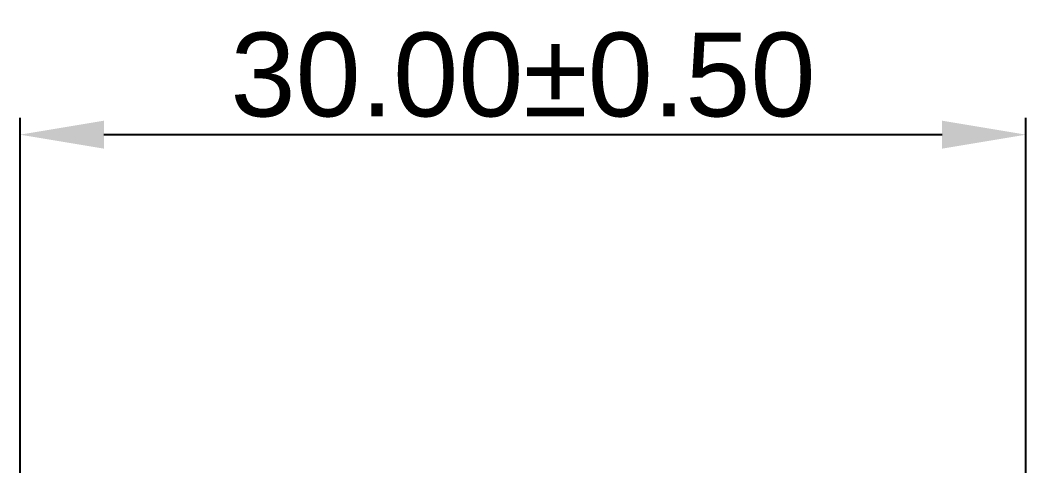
# Model space of a CAD drawing. Header units: millimetres. Extents: x 2067 to 4417, y -1557 to -908.
# Drawn here: x 2309.01 to 2339.01, y -1384.95 to -1371.65 of the extents above; entities that cross this region are included whole.
import ezdxf

# ---------------------------------------------------------------- set-up
doc = ezdxf.new("R2010")
doc.units = ezdxf.units.MM
doc.styles.add('HANA', font='arial.ttf')
doc.dimstyles.new('HANA$0', dxfattribs={"dimtxt": 2.5, "dimasz": 2.5, "dimexe": 0.5, "dimexo": 0.2, "dimgap": 0.5, "dimtad": 1, "dimzin": 1, "dimdsep": 46, "dimtxsty": 'HANA', "dimcen": 0, "dimclrd": 3, "dimclre": 3, "dimclrt": 4, "dimadec": 0, "dimazin": 0, "dimtfac": 1, "dimtmove": 0, "dimatfit": 3, "dimfxl": 0, "dimtzin": 0, "dimarcsym": 0})

# ---------------------------------------------------------------- blocks, each defined once
blk = doc.blocks.new('*D42')
at = {"color": 4, "lineweight": -2}
for p, q in [((2309.008, -1387.405), (2309.008, -1374.571)), ((2339.008, -1390.997), (2339.008, -1374.571))]:
    blk.add_line(p, q, dxfattribs=at)
at = {"color": 3, "lineweight": -2}
blk.add_line((2311.508, -1375.071), (2336.508, -1375.071), dxfattribs=at)
at = {"color": 3}
for points in [[(2311.508, -1374.654), (2311.508, -1375.488), (2309.008, -1375.071)], [(2336.508, -1375.488), (2336.508, -1374.654), (2339.008, -1375.071)]]:
    blk.add_solid(points, dxfattribs=at)
at = {"layer": 'Defpoints', "color": 0}
for p in [(2339.008, -1375.071), (2309.008, -1387.605), (2339.008, -1391.197)]:
    blk.add_point(p, dxfattribs=at)
at = {"color": 3, "insert": (2324.008, -1373.294), "char_height": 2.5, "attachment_point": 5, "style": 'HANA'}
blk.add_mtext('30.00%%p0.50', dxfattribs=at)

msp = doc.modelspace()

# ---------------------------------------------------------------- dimensions: what is measured, and where the dimension line sits
at = {"color": 3}
dim = msp.add_linear_dim(base=(2339.008, -1375.071), p1=(2309.008, -1387.605), p2=(2339.008, -1391.197), dimstyle='HANA$0', override={"dimclrd": 3, "dimclre": 4, "dimclrt": 3, "dimtol": 1, "dimtp": 0.5, "dimtm": 0.5, "dimtfillclr": 3}, dxfattribs=at)
dim.commit()
dim.dimension.update_dxf_attribs({"geometry": '*D42', "text_midpoint": (2324.008, -1373.294)})

doc.saveas('drawing.dxf')
